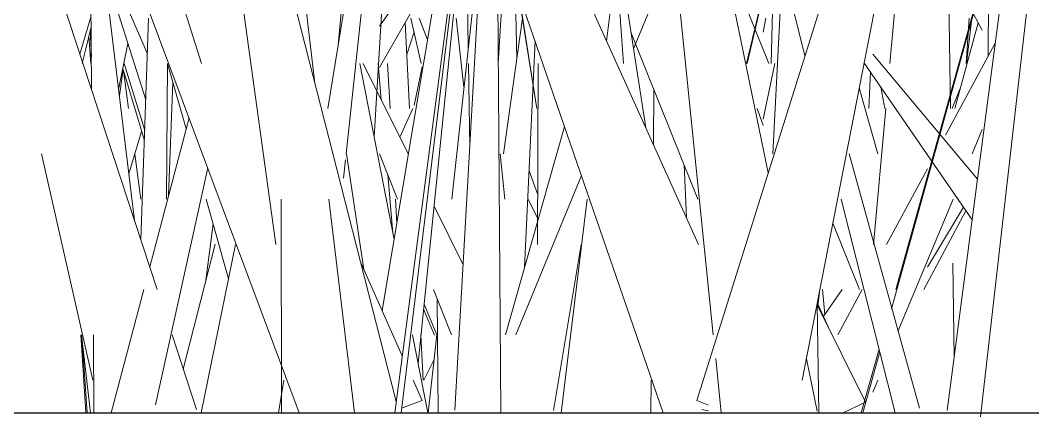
# Model space of a CAD drawing. Header units: millimetres. Extents: x -9575 to 27274, y -4387 to 11354.
# Drawn here: x -6349.1 to -6287.4, y 3047.8 to 3071.9 of the extents above; entities that cross this region are included whole.
import ezdxf

# ---------------------------------------------------------------- set-up
doc = ezdxf.new("R2010")
doc.units = ezdxf.units.MM
doc.layers.add('G-IMPT', color=8, linetype='Continuous', lineweight=9)

# ---------------------------------------------------------------- blocks, each defined once
blk = doc.blocks.new('Grass Array - 25_dwg-V49-North')
at = {"layer": 'G-IMPT'}
for p, q in [((-6303.477, 3062.624), (-6312.167, 3104.896)), ((-6338.003, 3069.306), (-6348.608, 3102.637)), ((-6307.823, 3048.759), (-6291.527, 3100.753)), ((-6333.471, 3058.27), (-6339.269, 3100.051)), ((-6308.927, 3100.228), (-6301.239, 3069.766)), ((-6334.745, 3098.631), (-6331.094, 3068.084)), ((-6311.121, 3094.69), (-6306.822, 3052.752)), ((-6327.494, 3094.145), (-6329.682, 3070.42)), ((-6327.49, 3064.817), (-6325.74, 3094.053)), ((-6292.771, 3094.136), (-6292.371, 3066.547)), ((-6330.309, 3066.547), (-6326.121, 3092.441)), ((-6327.005, 3054.236), (-6320.615, 3092.277)), ((-6320.088, 3091.764), (-6322.571, 3048.173)), ((-6336.917, 3090.855), (-6326.136, 3048.698)), ((-6293.392, 3091.162), (-6301.399, 3049.993)), ((-6347.928, 3090.526), (-6332.047, 3048)), ((-6327.386, 3066.547), (-6326.03, 3089.205)), ((-6325.844, 3048), (-6320.85, 3088.935)), ((-6292.572, 3048.137), (-6287.595, 3086.278)), ((-6320.043, 3085.508), (-6307.727, 3058.27)), ((-6326.962, 3084.584), (-6329.188, 3063.788)), ((-6321.4, 3084.564), (-6324.811, 3051.023)), ((-6295.962, 3054.334), (-6287.538, 3084.763)), ((-6287.539, 3084.82), (-6295.711, 3055.511)), ((-6296.063, 3069.306), (-6294.711, 3084.38)), ((-6319.773, 3048), (-6320.031, 3083.864)), ((-6342.09, 3059.735), (-6344.8, 3082.151)), ((-6321.806, 3081.661), (-6326.227, 3048)), ((-6321.895, 3079.693), (-6321.751, 3070.226)), ((-6289.995, 3080.031), (-6290.081, 3069.73)), ((-6292.572, 3048.137), (-6288.474, 3079.543)), ((-6312.933, 3078.182), (-6312.285, 3069.306)), ((-6322.763, 3061.029), (-6320.942, 3077.582)), ((-6309.877, 3048), (-6319.984, 3077.342)), ((-6303.306, 3069.306), (-6303.1, 3077.14)), ((-6323.549, 3076.727), (-6327.158, 3071.563)), ((-6306.331, 3076.504), (-6303.445, 3069.306)), ((-6304.802, 3069.306), (-6303.014, 3076.799)), ((-6344.767, 3076.107), (-6344.704, 3067.706)), ((-6319.525, 3076.009), (-6319.926, 3069.306)), ((-6311.689, 3070.187), (-6309.224, 3076.186)), ((-6347.186, 3075.275), (-6340.705, 3055.511)), ((-6341.401, 3067.072), (-6343.848, 3074.775)), ((-6327.158, 3069.06), (-6323.82, 3074.903)), ((-6303.388, 3075.135), (-6304.756, 3069.306)), ((-6302.621, 3074.823), (-6303.199, 3063.788)), ((-6290.435, 3071.326), (-6292.331, 3074.823)), ((-6287.474, 3074.823), (-6290.537, 3047.763)), ((-6318.882, 3074.143), (-6318.797, 3069.567)), ((-6317.578, 3066.547), (-6318.688, 3073.577)), ((-6318.674, 3073.538), (-6317.567, 3066.547)), ((-6312.936, 3073.909), (-6313.33, 3070.662)), ((-6342.622, 3072.908), (-6341.303, 3069.888)), ((-6310.94, 3065.377), (-6312.08, 3072.705)), ((-6345.414, 3069.871), (-6344.76, 3072.065)), ((-6341.227, 3072.065), (-6341.698, 3058.541)), ((-6325.328, 3066.547), (-6325.592, 3071.802)), ((-6325.254, 3072.065), (-6324.617, 3069.306)), ((-6324.747, 3072.065), (-6324.234, 3070.735)), ((-6322.013, 3067.844), (-6322.494, 3072.065)), ((-6318.448, 3072.065), (-6319.604, 3063.788)), ((-6303.787, 3071.205), (-6303.632, 3072.065)), ((-6290.685, 3071.785), (-6292.117, 3066.547)), ((-6291.234, 3072.065), (-6291.424, 3069.306)), ((-6291.394, 3069.306), (-6291.067, 3072.065)), ((-6345.059, 3070.189), (-6344.733, 3071.53)), ((-6344.87, 3070.965), (-6344.75, 3069.306)), ((-6344.784, 3071.318), (-6344.719, 3069.696)), ((-6325.493, 3069.841), (-6325.058, 3071.217)), ((-6310.464, 3067.757), (-6311.846, 3071.197)), ((-6342.495, 3070.517), (-6343.054, 3067.707)), ((-6318.32, 3056.885), (-6317.687, 3070.671)), ((-6292.674, 3064.922), (-6289.65, 3070.531)), ((-6345.059, 3070.189), (-6345.274, 3069.306)), ((-6290.732, 3062.237), (-6297.111, 3069.86)), ((-6341.466, 3065.21), (-6342.711, 3069.306)), ((-6340.137, 3061.029), (-6340.075, 3069.306)), ((-6340.072, 3069.306), (-6338.944, 3065.317)), ((-6328.362, 3069.306), (-6326.277, 3058.571)), ((-6325.424, 3063.788), (-6328.166, 3069.306)), ((-6327.25, 3069.306), (-6327.056, 3067.073)), ((-6326.52, 3066.547), (-6326.684, 3069.306)), ((-6325.045, 3066.745), (-6324.568, 3069.096)), ((-6321.737, 3069.306), (-6321.659, 3064.182)), ((-6317.54, 3058.27), (-6317.497, 3069.306)), ((-6303.787, 3065.906), (-6303.07, 3069.306)), ((-6297.614, 3069.306), (-6291.054, 3059.77)), ((-6343.01, 3067.342), (-6342.775, 3068.937)), ((-6342.775, 3068.937), (-6341.487, 3064.598)), ((-6342.446, 3066.547), (-6342.757, 3068.876)), ((-6297.253, 3068.78), (-6297.353, 3066.547)), ((-6339.747, 3068.157), (-6340.019, 3061.241)), ((-6310.475, 3064.347), (-6310.442, 3067.763)), ((-6307.759, 3061.029), (-6310.443, 3067.706)), ((-6297.934, 3067.81), (-6296.801, 3063.788)), ((-6296.615, 3067.853), (-6296.38, 3066.547)), ((-6291.78, 3067.78), (-6292.274, 3066.547)), ((-6325.929, 3064.803), (-6325.136, 3066.547)), ((-6303.787, 3065.524), (-6304.149, 3066.547)), ((-6297.053, 3058.27), (-6296.311, 3066.547)), ((-6338.766, 3065.992), (-6341.162, 3056.905)), ((-6319.491, 3052.752), (-6315.891, 3065.457)), ((-6342.433, 3062.572), (-6341.654, 3065.161)), ((-6290.435, 3065.281), (-6291.058, 3063.788)), ((-6344.627, 3049.993), (-6347.764, 3063.788)), ((-6341.708, 3061.029), (-6342.074, 3063.766)), ((-6328.118, 3056.73), (-6329.177, 3063.788)), ((-6327.158, 3063.788), (-6326.063, 3061.029)), ((-6319.521, 3061.029), (-6319.815, 3063.788)), ((-6294.253, 3048.284), (-6298.548, 3063.788)), ((-6340.815, 3048.496), (-6337.626, 3062.94)), ((-6329.226, 3063.433), (-6329.348, 3062.3)), ((-6308.463, 3059.899), (-6308.603, 3063.129)), ((-6326.662, 3062.539), (-6326.351, 3058.953)), ((-6318.85, 3052.752), (-6314.86, 3062.466)), ((-6317.528, 3061.348), (-6318.051, 3062.747)), ((-6296.262, 3058.27), (-6293.773, 3062.884)), ((-6337.732, 3061.029), (-6336.357, 3056.163)), ((-6333.124, 3048), (-6333.161, 3061.029)), ((-6330.25, 3061.029), (-6328.693, 3048)), ((-6326.105, 3059.593), (-6326.191, 3061.029)), ((-6322.067, 3057.03), (-6323.82, 3060.559)), ((-6317.534, 3059.87), (-6318.1, 3061.029)), ((-6314.5, 3061.029), (-6316.083, 3048)), ((-6299.033, 3061.029), (-6295.745, 3048)), ((-6292.208, 3061.029), (-6295.573, 3052.957)), ((-6293.773, 3056.874), (-6291.576, 3060.529)), ((-6294.002, 3055.511), (-6291.431, 3060.317)), ((-6337.304, 3059.515), (-6337.772, 3055.936)), ((-6319.491, 3052.752), (-6317.535, 3059.655)), ((-6299.539, 3059.559), (-6297.916, 3055.511)), ((-6339.118, 3050.672), (-6337.172, 3058.28)), ((-6338.02, 3048), (-6335.927, 3058.27)), ((-6316.558, 3048.146), (-6314.882, 3058.27)), ((-6328.286, 3057.107), (-6325.771, 3051.472)), ((-6292.234, 3057.127), (-6292.151, 3051.364)), ((-6341.529, 3055.511), (-6343.509, 3048)), ((-6323.875, 3055.511), (-6322.781, 3052.752)), ((-6323.653, 3054.951), (-6323.587, 3048)), ((-6300.342, 3055.511), (-6300.449, 3054.499)), ((-6300.178, 3055.511), (-6300.033, 3053.987)), ((-6298.963, 3055.511), (-6300.126, 3053.854)), ((-6299.237, 3052.752), (-6297.75, 3055.511)), ((-6324.475, 3054.324), (-6323.82, 3052.746)), ((-6323.661, 3052.752), (-6324.445, 3054.62)), ((-6300.398, 3048), (-6300.491, 3054.663)), ((-6300.449, 3054.508), (-6297.549, 3048.658)), ((-6299.808, 3053.213), (-6300.441, 3054.58)), ((-6345.06, 3048.041), (-6345.367, 3052.752)), ((-6345.06, 3048.041), (-6345.367, 3052.752)), ((-6345.314, 3052.752), (-6344.763, 3048)), ((-6344.593, 3052.752), (-6344.557, 3048)), ((-6339.8, 3052.752), (-6338.31, 3048.209)), ((-6325.146, 3052.752), (-6324.224, 3048)), ((-6324.497, 3049.993), (-6324.635, 3052.747)), ((-6324.196, 3048), (-6323.673, 3052.752)), ((-6344.967, 3048), (-6345.271, 3052.384)), ((-6296.724, 3051.877), (-6297.805, 3048)), ((-6323.82, 3051.285), (-6324.451, 3049.993)), ((-6306.674, 3051.305), (-6306.335, 3048)), ((-6300.492, 3048.102), (-6301.147, 3051.29)), ((-6297.715, 3048), (-6296.685, 3051.723)), ((-6333.308, 3048), (-6332.985, 3049.993)), ((-6325.111, 3049.993), (-6324.558, 3048.755)), ((-6310.63, 3048), (-6310.611, 3049.993)), ((-6296.808, 3049.993), (-6297.111, 3049.266)), ((-6325.811, 3048.286), (-6324.558, 3048.755)), ((-6307.823, 3048.759), (-6307.125, 3048.477)), ((-6307.524, 3048.212), (-6307.125, 3048.134)), ((-6298.914, 3048), (-6297.549, 3048.658))]:
    blk.add_line(p, q, dxfattribs=at)
blk = doc.blocks.new('Grass Array - Grass Array-V52-North')
blk.add_blockref('Grass Array - 25_dwg-V49-North', (0, 0))

msp = doc.modelspace()

# ---------------------------------------------------------------- linework, layer by layer
msp.add_line((-6653.468, 3048), (-5853.368, 3048))

# ---------------------------------------------------------------- block references
msp.add_blockref('Grass Array - Grass Array-V52-North', (0, 0))

doc.saveas('drawing.dxf')
